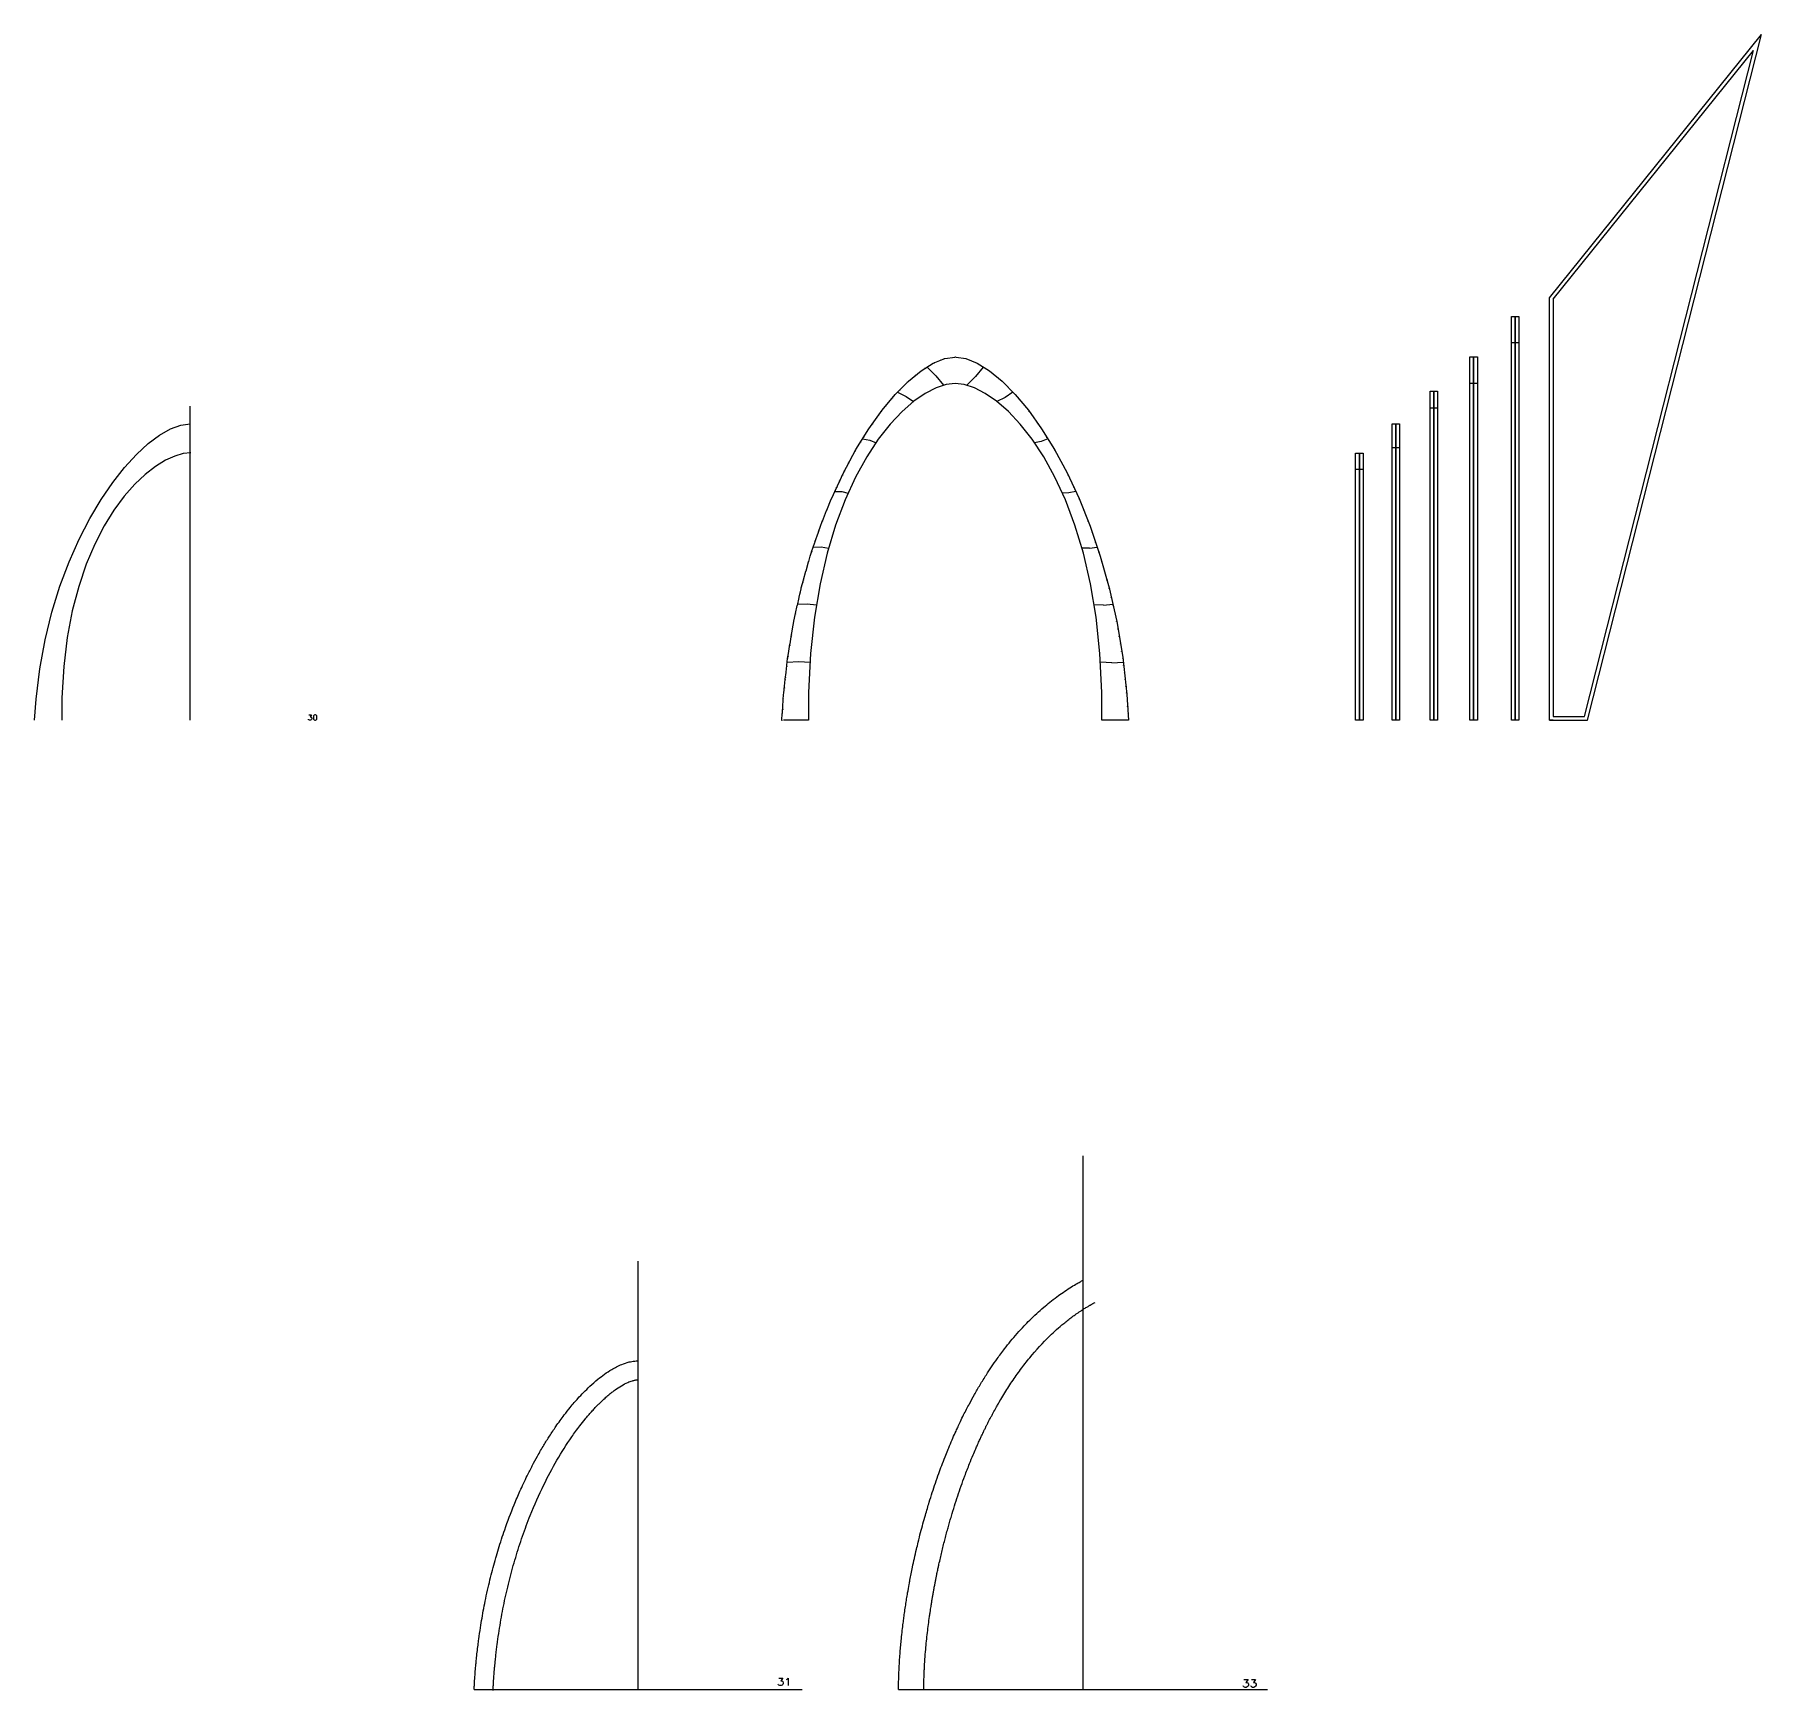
# Model space of a CAD drawing. Header units: inches. Extents: x -241 to 12541, y -1696 to 1281.
# Drawn here: x 9806 to 12541, y -1342 to 1281 of the extents above; entities that cross this region are included whole.
import ezdxf

# ---------------------------------------------------------------- set-up
doc = ezdxf.new("R2010")
doc.units = ezdxf.units.IN
doc.header["$MEASUREMENT"] = 0
doc.layers.add('Annotation', color=7, linetype='Continuous', lineweight=9)
doc.layers.add('OLD1', color=1, linetype='Continuous')

# ---------------------------------------------------------------- blocks, each defined once
blk = doc.blocks.new('*U510')
at = {"layer": 'OLD1'}
blk.add_circle((0, 0), 0.25, dxfattribs=at)
blk = doc.blocks.new('*U511')
at = {"layer": 'OLD1', "color": 0, "linetype": 'ByBlock', "lineweight": -2, "transparency": 16777216}
for p, rotation in [((11246.9, 767.4), 21.95504663192067), ((11264.1, 770.1), 351.5657479420202), ((11201.9, 741.7), 39.35129058286116), ((11215.9, 751.9), 31.8652647893449), ((11230.8, 760.9), 21.95504663192067), ((11176.4, 718.1), 45.27214597749074), ((11188.6, 730.5), 45.27214597749074), ((11153.5, 692), 50.17727909822339), ((11164.6, 705.4), 50.17727909822339), ((11132.7, 664.1), 54.41337195461648), ((11142.9, 678.2), 54.41337195461648), ((11113.9, 634.9), 58.20377019192635), ((11123.1, 649.7), 58.20377019192635), ((11096.7, 604.7), 61.69684965630166), ((11105, 620), 61.69684965630166), ((11088.5, 589.4), 61.69684965630166), ((11073.6, 557.9), 65.02565774318134), ((11081, 573.7), 65.02565774318134), ((11060.2, 526.5), 68.1679722226754), ((11066.6, 542.3), 68.1679722226754), ((11047.8, 494.3), 71.26951671173161), ((11053.7, 510.3), 68.1679722226754), ((11042.3, 478.1), 71.26951671173161), ((11031.9, 445.7), 357.7396862626331), ((11036.8, 461.9), 71.26951671173161), ((11022.7, 412.9), 74.3368574044972), ((11027.3, 429.3), 74.3368574044972), ((11018.5, 396.3), 77.39782244188093), ((11011.1, 363.2), 77.39782244188093), ((11014.7, 379.6), 77.39782244188093), ((11004.7, 329.6), 80.47258217527566), ((11007.6, 346.4), 80.47258217527566), ((11002, 313), 80.47258217527566), ((10997.2, 279.4), 83.5751779600935), ((10999.1, 296.1), 80.47258217527566), ((10995.2, 262.4), 83.5751779600935), ((10991.8, 228.7), 86.25210815353887), ((10993.4, 245.7), 83.5751779600935), ((10989.5, 194.8), 86.25210815353887), ((10990.7, 211.9), 86.25210815353887)]:
    blk.add_blockref('*U510', p, dxfattribs=dict(at, rotation=rotation))

msp = doc.modelspace()

# ---------------------------------------------------------------- linework, layer by layer
for p, q in [((12205.27731, 864.04796), (12540.99102, 1280.94286)), ((12265.27731, 194.83764), (12540.99102, 1280.94286)), ((12211.27731, 861.93247), (12528.4044, 1255.74618)), ((12260.61013, 200.83764), (12528.4044, 1255.74618)), ((12156.98079, 792.36005), (12144.98079, 792.36005)), ((11219.68514, 754.29075), (11233.51969, 740.38091)), ((11233.51969, 740.38091), (11245.69857, 725.3253)), ((11296.17814, 739.04629), (11282.51318, 725.3253)), ((11308.52662, 754.29075), (11296.17814, 739.04629)), ((11355.42517, 714.50526), (11342.98794, 706.03852)), ((12091.16829, 728.40679), (12079.16829, 728.40679)), ((10052.52522, 194.83764), (10052.52522, 692.41001)), ((11342.98794, 706.03852), (11330.08665, 699.60398)), ((12016.04329, 689.83764), (12028.04329, 689.83764)), ((11400.14464, 636.38637), (11389.47065, 634.4295)), ((11410.86495, 640.42252), (11400.14464, 636.38637)), ((11967.98079, 626.45751), (11955.98079, 626.45751)), ((11910.2308, 591.83763), (11898.2308, 591.83763)), ((11444.07768, 554.93688), (11433.63481, 554.61751)), ((11454.89834, 557.31252), (11444.07768, 554.93688)), ((11476.58459, 467.28281), (11464.58346, 467.57974)), ((11476.58459, 467.28281), (11488.982, 469.01211)), ((11498.68037, 376.94678), (11483.88175, 377.52966)), ((11498.68037, 376.94678), (11513.7559, 378.37547)), ((11512.00787, 285.83412), (11493.95603, 286.84034)), ((11512.00787, 285.83412), (11530.22304, 286.83138)), ((12205.27731, 194.83764), (12265.27731, 194.83764)), ((12211.27731, 200.83764), (12260.61013, 200.83764)), ((11466.55205, -1340.6088), (11466.55205, -495.0294)), ((10761.91854, -1340.6088), (10761.91854, -662.06296)), ((10502.15055, -1340.6088), (11021.68653, -1340.6088)), ((11174.36103, -1340.6088), (11758.74308, -1340.6088))]:
    msp.add_line(p, q)
for points in [[(12211.27731, 194.83764), (12205.27731, 194.83764), (12205.27731, 864.04796)], [(12211.27731, 861.93247), (12211.27731, 200.83764)], [(11265.59163, 769.84039), (11280.75818, 767.59152), (11298.88117, 760.2857), (11318.16939, 748.2958), (11338.31744, 731.7744), (11359.0199, 710.87406), (11379.97137, 685.74735), (11400.86645, 656.54685), (11421.39972, 623.42512), (11441.26578, 586.53473), (11460.15923, 546.02825), (11477.77465, 502.05825), (11493.80664, 454.7773), (11507.9498, 404.33797), (11519.89871, 350.89282), (11529.34797, 294.59444), (11535.99218, 235.59537), (11538.66246, 194.83764), (11496.52502, 194.83764), (11496.3219, 238.64231), (11493.27883, 300.55065), (11487.15514, 357.96225), (11478.28325, 410.94646), (11466.99555, 459.57264), (11453.62445, 503.91014), (11438.50236, 544.02834), (11421.96168, 579.99658), (11404.33481, 611.88422), (11385.95416, 639.76062), (11367.15214, 663.69514), (11348.26115, 683.75714), (11329.6136, 700.01597), (11311.54188, 712.54099), (11294.37841, 721.40157), (11278.45559, 726.66705), (11264.10583, 728.40679), (11249.75604, 726.66705), (11233.83314, 721.40157), (11216.66953, 712.54099), (11198.59763, 700.01597), (11179.94985, 683.75714), (11161.0586, 663.69514), (11142.2563, 639.76062), (11123.87536, 611.88422), (11106.2482, 579.99658), (11089.70722, 544.02834), (11074.58485, 503.91014), (11061.2135, 459.57264), (11049.92557, 410.94646), (11041.05349, 357.96225), (11034.92966, 300.55065), (11031.88651, 238.64231), (11031.68337, 194.83764), (10992.33769, 194.83764)], [(11172.78658, 714.50526), (11186.23106, 707.75128), (11198.1251, 699.60398)], [(9805.89427, 194.83764), (9808.29568, 228.08895), (9814.26362, 276.22204), (9822.75133, 322.15183), (9833.48448, 365.75387), (9846.18871, 406.90367), (9860.58968, 445.47677), (9876.41305, 481.3487), (9893.38445, 514.395), (9911.22955, 544.49118), (9929.67401, 571.51279), (9948.44346, 595.33535), (9967.26358, 615.83439), (9985.86, 632.88545), (10003.95839, 646.36405), (10021.28439, 656.14572), (10037.56367, 662.10601), (10052.52187, 664.12043), (10052.52522, 664.11998)], [(11117.3468, 640.42252), (11128.60381, 638.30234), (11138.7411, 634.4295)], [(10053.27707, 618.49256), (10041.05465, 617.17324), (10027.8306, 613.27966), (10013.20627, 606.55761), (9997.56757, 596.90732), (9981.27049, 584.25646), (9964.6504, 568.54316), (9948.02969, 549.70898), (9931.72275, 527.6962), (9916.03917, 502.44672), (9901.28573, 473.90172), (9887.76775, 442.00165), (9875.78986, 406.68647), (9865.65663, 367.89586), (9857.67275, 325.56955), (9852.14323, 279.64751), (9849.3708, 230.02488), (9849.16611, 194.79116)], [(11073.31341, 557.31252), (11084.38459, 556.91351), (11094.57694, 554.61751)], [(11039.22975, 469.01211), (11051.74435, 469.2789), (11063.62829, 467.57974)], [(11014.45585, 378.37527), (11029.58806, 378.9488), (11044.33, 377.52966)], [(10997.98871, 286.83138), (11016.20338, 287.83764), (11034.25572, 286.84034)], [(10984.86104, -1322.51216), (10991.05485, -1322.51216), (10987.67641, -1327.01675), (10989.36563, -1327.01675), (10990.49178, -1327.57982), (10991.05485, -1328.14289), (10991.61792, -1329.83211), (10991.61792, -1330.95826), (10991.05485, -1332.64748), (10989.9287, -1333.77363), (10988.23948, -1334.3367), (10986.55026, -1334.3367), (10984.86104, -1333.77363), (10984.29797, -1333.21056), (10983.73489, -1332.08441)], [(10996.68559, -1324.76445), (10997.81173, -1324.20138), (10999.50095, -1322.51216), (10999.50095, -1334.3367)], [(11721.25632, -1324.58408), (11727.85767, -1324.58408), (11724.25694, -1329.38506), (11726.0573, -1329.38506), (11727.25755, -1329.98519), (11727.85767, -1330.58531), (11728.45779, -1332.38568), (11728.45779, -1333.58592), (11727.85767, -1335.38629), (11726.65743, -1336.58653), (11724.85706, -1337.18666), (11723.05669, -1337.18666), (11721.25632, -1336.58653), (11720.6562, -1335.98641), (11720.05608, -1334.78617)], [(11733.25877, -1324.58408), (11739.86012, -1324.58408), (11736.25939, -1329.38506), (11738.05975, -1329.38506), (11739.26, -1329.98519), (11739.86012, -1330.58531), (11740.46024, -1332.38568), (11740.46024, -1333.58592), (11739.86012, -1335.38629), (11738.65988, -1336.58653), (11736.85951, -1337.18666), (11735.05914, -1337.18666), (11733.25877, -1336.58653), (11732.65865, -1335.98641), (11732.05853, -1334.78617)]]:
    msp.add_lwpolyline(points)
for points in [[(12150.98079, 194.83764), (12144.98079, 194.83764), (12144.98079, 834.36005), (12150.98079, 834.36005)], [(12156.98079, 194.83764), (12150.98079, 194.83764), (12150.98079, 834.36005), (12156.98079, 834.36005)], [(12085.16829, 194.83764), (12079.16829, 194.83764), (12079.16829, 770.20965), (12085.16829, 770.20965)], [(12091.16829, 194.83764), (12085.16829, 194.83764), (12085.16829, 770.20965), (12091.16829, 770.20965)], [(12022.04329, 194.83764), (12016.04329, 194.83764), (12016.04329, 715.83764), (12022.04329, 715.83764)], [(12028.04329, 194.83764), (12022.04329, 194.83764), (12022.04329, 715.83764), (12028.04329, 715.83764)], [(11961.98079, 194.83764), (11955.98079, 194.83764), (11955.98079, 664.12043), (11961.98079, 664.12043)], [(11967.98079, 194.83764), (11961.98079, 194.83764), (11961.98079, 664.12043), (11967.98079, 664.12043)], [(11904.23079, 194.83764), (11898.23079, 194.83764), (11898.23079, 617.83764), (11904.23079, 617.83764)], [(11910.23079, 194.83764), (11904.23079, 194.83764), (11904.23079, 617.83764), (11910.23079, 617.83764)]]:
    msp.add_lwpolyline(points, close=True)
msp.add_lwpolyline([(10989.5493, 194.83764), (10990.23778, 205.34784, 1), (10990.27047, 205.84677), (10990.94116, 216.08541, 1), (10990.97385, 216.58434), (10991.64527, 226.83407, 1), (10991.67795, 227.333), (10992.21919, 235.59537), (10992.44621, 237.61144, 1), (10992.50216, 238.1083), (10993.65871, 248.37893, 1), (10993.71466, 248.87579), (10994.87927, 259.21808, 1), (10994.93522, 259.71494), (10996.11179, 270.16347, 1), (10996.16774, 270.66033), (10997.36032, 281.251, 1), (10997.41627, 281.74786), (10998.62911, 292.51844, 1), (10998.68506, 293.0153), (10998.86288, 294.59444), (11000.40808, 303.80115, 1), (11000.49084, 304.29425), (11002.32999, 315.25234, 1), (11002.41275, 315.74545), (11004.29344, 326.95105, 1), (11004.3762, 327.44415), (11006.30606, 338.94274, 1), (11006.38882, 339.43585), (11008.3117, 350.89282), (11008.39394, 351.26071, 1), (11008.50303, 351.74866), (11011.14777, 363.57842, 1), (11011.25686, 364.06637), (11013.98659, 376.27632, 1), (11014.09568, 376.76428), (11016.92361, 389.41344, 1), (11017.0327, 389.9014), (11019.97358, 403.05576, 1), (11020.08267, 403.54371), (11020.26023, 404.33797), (11023.73514, 416.73095, 1), (11023.87013, 417.21238), (11027.71402, 430.92128, 1), (11027.84901, 431.40271), (11031.87258, 445.75246, 1), (11032.00757, 446.2339), (11034.40309, 454.7773), (11036.50913, 460.98844, 1), (11036.66968, 461.46196), (11041.77638, 476.52266, 1), (11041.93694, 476.99618), (11047.31968, 492.87098, 1), (11047.48024, 493.3445), (11050.43485, 502.05825), (11053.48776, 509.67871, 1), (11053.6737, 510.14285), (11060.38524, 526.89572, 1), (11060.57118, 527.35986), (11067.6984, 545.15034, 1), (11067.88434, 545.61447), (11086.94347, 586.53473), (11106.80951, 623.42512), (11127.34284, 656.54685), (11148.23804, 685.74735), (11169.18971, 710.87406), (11189.89244, 731.7744), (11210.04082, 748.2958), (11229.32945, 760.2857), (11247.45292, 767.59152), (11264.10583, 770.0607), (11264.10588, 770.06069)], format="xyb")
for centre in [(11264.10588, 770.06069), (11199.61193, 739.74425), (11220.05773, 754.52236), (11241.69353, 765.26983), (11286.51821, 765.26951), (11308.15396, 754.52157), (11328.59967, 739.74297), (11180.55627, 722.34911), (11347.65521, 722.34737), (11146.74859, 683.66589), (11162.94865, 703.38935), (11365.26268, 703.38721), (11381.46257, 683.66343), (11132.03937, 663.11013), (11396.17169, 663.10769), (11118.64576, 642.51784), (11409.56513, 642.5152), (11095.3746, 602.19098), (11106.32413, 622.52378), (11421.8866, 622.521), (11432.83606, 602.18834), (11085.22728, 582.8553), (11442.98323, 582.85262), (11076.22982, 563.56516), (11451.98065, 563.56265), (11460.41897, 545.3799), (11467.73213, 527.12548), (11474.6296, 509.90865), (11480.81029, 493.10567), (11486.3536, 476.75753), (11491.62088, 461.22348), (11496.27016, 445.99155), (11500.42877, 431.16053), (11504.40769, 416.97035), (11508.1822, 403.29851), (11511.23222, 389.65634), (11514.1693, 376.51935), (11517.00819, 363.82156), (11519.76208, 351.50396), (11521.86317, 339.18866), (11523.87587, 327.19706), (11525.83939, 315.49844), (11527.76138, 304.04732), (11529.55382, 292.76655), (11530.8227, 281.49919), (11532.07132, 270.41171), (11533.30394, 259.46637), (11534.52459, 248.62726), (11535.73717, 237.85981), (11536.54984, 227.0835), (11537.25405, 216.33486), (11537.95763, 205.5973)]:
    msp.add_circle(centre, 0.25)
msp.add_spline([(11174.36103, -1340.6088), (11174.49785, -1327.40061), (11174.69759, -1319.8601), (11175.24358, -1306.63457), (11176.03049, -1293.06556), (11176.87821, -1281.43113), (11177.76412, -1271.02375), (11178.79646, -1260.29682), (11180.23259, -1247.06353), (11181.63992, -1235.4146), (11182.7798, -1226.68259), (11184.11493, -1217.09429), (11185.64468, -1206.79122), (11187.1516, -1197.12566), (11188.7389, -1187.46445), (11191.1314, -1174.05443), (11192.35736, -1167.55543), (11196.42577, -1146.84818), (11199.42312, -1133.01087), (11202.72879, -1118.55058), (11205.42118, -1107.17805), (11209.24976, -1091.8345), (11212.95733, -1078.02654), (11216.83548, -1064.21273), (11219.92342, -1053.64966), (11222.84096, -1044.02007), (11227.70887, -1028.6412), (11232.72985, -1013.59098), (11237.99357, -998.60497), (11242.62349, -986.02827), (11248.01449, -972.03407), (11252.29798, -961.37562), (11255.10844, -954.58776), (11260.37698, -942.28049), (11265.31094, -931.21438), (11268.50251, -924.28117), (11272.31585, -916.2141), (11277.32592, -905.67924), (11286.59863, -887.95236), (11294.47093, -873.56903), (11303.45055, -858.09488), (11313.47008, -841.90899), (11321.49639, -829.7028), (11330.45505, -816.8233), (11342.37481, -800.8157), (11351.84968, -788.94979), (11362.25048, -776.73956), (11373.40832, -764.53148), (11381.98718, -755.73676), (11393.10724, -745.06067), (11404.15852, -735.21595), (11413.80897, -727.21105), (11425.09895, -718.51375), (11434.86418, -711.54521), (11445.77305, -704.30062), (11455.33484, -698.50274), (11461.93235, -694.73227), (11466.55202, -692.21149)], degree=3)
for points, knots in [([(11214.36036, -1340.83968), (11214.38113, -1337.24214), (11214.40175, -1333.76706), (11214.46436, -1329.58164), (11214.47858, -1328.75797), (11214.51154, -1327.11689), (11214.53038, -1326.2918), (11214.58462, -1324.14496), (11214.62325, -1322.81631), (11214.73655, -1319.28465), (11214.8176, -1317.08506), (11214.99965, -1312.68509), (11215.10075, -1310.48209), (11215.47051, -1303.11401), (11215.78167, -1297.94758), (11216.50307, -1287.60201), (11216.91326, -1282.42174), (11217.75945, -1272.78581), (11218.18282, -1268.33511), (11219.09268, -1259.44026), (11219.57971, -1254.99086), (11220.58767, -1246.32161), (11221.10553, -1242.10181), (11222.19329, -1233.66419), (11222.76311, -1229.44546), (11223.63759, -1223.26159), (11223.92277, -1221.28831), (11224.50703, -1217.32203), (11224.80556, -1215.33186), (11225.51936, -1210.63937), (11225.93646, -1207.94628), (11226.6661, -1203.33018), (11226.97514, -1201.40176), (11227.59914, -1197.58006), (11227.91437, -1195.68555), (11228.55694, -1191.91639), (11228.88652, -1190.02775), (11229.58412, -1186.11182), (11229.95323, -1184.08394), (11230.53203, -1180.96257), (11230.73673, -1179.86991), (11231.15342, -1177.65972), (11231.36494, -1176.5446), (11231.7604, -1174.46365), (11231.94255, -1173.50619), (11232.30542, -1171.60327), (11232.4866, -1170.65542), (11233.03012, -1167.82289), (11233.39245, -1165.94922), (11234.10932, -1162.29099), (11234.46376, -1160.50548), (11235.06696, -1157.52025), (11235.31392, -1156.31282), (11236.06114, -1152.71133), (11236.57684, -1150.29499), (11237.51831, -1145.97122), (11237.93786, -1144.07317), (11239.07901, -1138.96382), (11239.80799, -1135.75362), (11241.28749, -1129.32447), (11242.03933, -1126.09644), (11243.55091, -1119.69149), (11244.31345, -1116.50557), (11245.85529, -1110.19241), (11246.63488, -1107.06524), (11247.79071, -1102.55731), (11248.155, -1101.15513), (11249.33601, -1096.66642), (11250.17505, -1093.55846), (11251.40939, -1089.05229), (11251.78761, -1087.67949), (11252.54495, -1084.94528), (11252.92495, -1083.58108), (11254.06963, -1079.49741), (11254.83854, -1076.78855), (11256.3946, -1071.38821), (11257.18263, -1068.69308), (11259.57776, -1060.62346), (11261.21788, -1055.25846), (11264.5852, -1044.56117), (11266.31233, -1039.22947), (11271.62659, -1023.2905), (11275.347, -1012.73809), (11281.68214, -995.76266), (11284.18196, -989.29011), (11288.61369, -978.21363), (11290.50971, -973.58968), (11293.81718, -965.72451), (11295.21139, -962.46768), (11297.5574, -957.08655), (11298.49871, -954.95317), (11300.02565, -951.53151), (11300.60434, -950.2435), (11301.66649, -947.89484), (11302.14902, -946.83325), (11303.10846, -944.73558), (11303.5868, -943.69648), (11304.47367, -941.78565), (11304.87901, -940.91897), (11305.71795, -939.13687), (11306.14889, -938.22662), (11306.95067, -936.53556), (11307.31818, -935.76133), (11307.92002, -934.49121), (11308.15069, -934.00391), (11308.5834, -933.08779), (11308.78335, -932.66357), (11309.17648, -931.8285), (11309.37069, -931.4155), (11309.9467, -930.1903), (11310.32193, -929.39193), (11311.42472, -927.05388), (11312.12958, -925.57132), (11313.1033, -923.568), (11313.38883, -922.98655), (11313.97573, -921.80422), (11314.27451, -921.20842), (11315.18621, -919.40686), (11315.81453, -918.18692), (11317.75555, -914.46775), (11319.12459, -911.90935), (11320.96619, -908.49255), (11321.38678, -907.71371), (11322.61916, -905.43241), (11323.41899, -903.95292), (11325.8001, -899.56556), (11327.36308, -896.70889), (11329.40027, -893.05941), (11329.88422, -892.19809), (11330.86089, -890.47127), (11331.35226, -889.60812), (11332.83521, -887.01935), (11333.83566, -885.29444), (11336.87053, -880.12196), (11338.94111, -876.67015), (11343.12629, -869.84101), (11345.2459, -866.4572), (11349.54508, -859.75291), (11351.72784, -856.4273), (11358.37686, -846.53458), (11362.94269, -840.05281), (11372.34056, -827.35908), (11377.17271, -821.148), (11392.16054, -802.87561), (11402.73415, -791.28226), (11417.42818, -777.03465), (11421.03156, -773.67586), (11428.34991, -767.13045), (11432.06376, -763.9453), (11437.93832, -759.12291), (11440.05669, -757.42577), (11444.41205, -754.02417), (11446.65165, -752.32191), (11451.15867, -748.99455), (11453.46267, -747.34243), (11457.0825, -744.80994), (11458.37076, -743.91992), (11460.9058, -742.19255), (11462.16023, -741.35033), (11464.28422, -739.94991), (11465.15985, -739.38019), (11466.86046, -738.29013), (11467.6821, -737.77132), (11469.36646, -736.72325), (11470.22325, -736.19759), (11471.89954, -735.18175), (11472.71696, -734.69188), (11474.10661, -733.86698), (11474.67244, -733.53322), (11475.7077, -732.92596), (11476.17332, -732.65402), (11477.09289, -732.11961), (11477.54896, -731.85592), (11478.9062, -731.07579), (11479.79641, -730.57031), (11481.06276, -729.86213), (11481.44587, -729.64942), (11482.24001, -729.21152), (11482.64861, -728.98762), (11483.86818, -728.32227), (11484.70903, -727.86715), (11485.5897, -727.39056)], [0, 0, 0, 0, 10.7923960332, 10.7923960332, 13.4754024877, 13.4754024877, 16.1584089422, 16.1584089422, 20.4183074522, 20.4183074522, 27.3851607053, 27.3851607053, 34.3520139584, 34.3520139584, 50.6609358064, 50.6609358064, 66.9698576545, 66.9698576545, 80.9494420874, 80.9494420874, 94.9290265202, 94.9290265202, 108.1795252825, 108.1795252825, 121.4300240449, 121.4300240449, 127.6555454782, 127.6555454782, 133.8810669114, 133.8810669114, 142.2816608464, 142.2816608464, 148.3305122852, 148.3305122852, 154.3793637239, 154.3793637239, 160.4282151627, 160.4282151627, 166.8939238097, 166.8939238097, 170.3571317196, 170.3571317196, 173.8203396295, 173.8203396295, 176.761417801, 176.761417801, 179.7024959725, 179.7024959725, 185.5846523155, 185.5846523155, 191.2803192285, 191.2803192285, 195.1854244919, 195.1854244919, 202.9956350188, 202.9956350188, 209.0407577904, 209.0407577904, 219.1672912598, 219.1672912598, 229.2938247292, 229.2938247292, 239.4203581985, 239.4203581985, 249.5468916679, 249.5468916679, 254.1646262588, 254.1646262588, 264.2255523618, 264.2255523618, 268.5971420056, 268.5971420056, 272.9687316494, 272.9687316494, 281.7119109369, 281.7119109369, 290.4550902244, 290.4550902244, 307.9414487995, 307.9414487995, 325.4278073745, 325.4278073745, 360.4005245246, 360.4005245246, 382.1569142966, 382.1569142966, 397.8365510263, 397.8365510263, 408.9863844068, 408.9863844068, 416.3296086062, 416.3296086062, 420.7646529735, 420.7646529735, 424.4190308037, 424.4190308037, 428.0734086339, 428.0734086339, 431.2049440209, 431.2049440209, 434.3364794079, 434.3364794079, 436.8983558035, 436.8983558035, 438.4659907259, 438.4659907259, 439.814149331, 439.814149331, 441.1623079361, 441.1623079361, 443.8586251462, 443.8586251462, 449.2512595665, 449.2512595665, 451.5602438561, 451.5602438561, 453.8692281456, 453.8692281456, 458.4871967247, 458.4871967247, 467.7231338829, 467.7231338829, 470.4147356433, 470.4147356433, 475.5373472551, 475.5373472551, 485.7825704785, 485.7825704785, 488.9813418551, 488.9813418551, 492.1801132316, 492.1801132316, 498.5776559847, 498.5776559847, 511.372741491, 511.372741491, 524.1678269972, 524.1678269972, 536.9629125034, 536.9629125034, 562.5530835158, 562.5530835158, 588.1432545282, 588.1432545282, 639.6841258208, 639.6841258208, 656.0640864837, 656.0640864837, 672.4440471466, 672.4440471466, 681.5441249647, 681.5441249647, 691.068002742, 691.068002742, 700.5918805194, 700.5918805194, 705.7329344025, 705.7329344025, 710.8739882855, 710.8739882855, 714.5236835834, 714.5236835834, 718.0104308778, 718.0104308778, 721.4971781723, 721.4971781723, 724.7208370302, 724.7208370302, 726.8997366965, 726.8997366965, 728.6707236637, 728.6707236637, 730.4417106309, 730.4417106309, 733.9836845653, 733.9836845653, 735.5615222589, 735.5615222589, 737.1393599524, 737.1393599524, 740.1433534622, 740.1433534622, 740.1433534622, 740.1433534622]), ([(10502.15055, -1340.6088), (10502.26187, -1338.43656), (10502.54903, -1332.83324), (10503.10027, -1323.0945), (10503.88819, -1311.96181), (10504.88676, -1301.59254), (10505.84255, -1291.5921), (10506.92297, -1281.48047), (10508.18231, -1270.86483), (10509.856, -1257.9664), (10511.92318, -1243.70954), (10515.42154, -1222.31285), (10519.44929, -1201.06275), (10524.14693, -1179.52975), (10528.05091, -1163.15903), (10532.07798, -1147.54454), (10536.24299, -1132.53234), (10542.21296, -1112.42846), (10551.46103, -1084.15748), (10562.95993, -1053.74431), (10575.10394, -1025.32272), (10584.74338, -1004.72269), (10594.1507, -986.19469), (10602.87312, -970.07347), (10611.9621, -954.38385), (10621.70412, -938.70702), (10632.40351, -922.64766), (10643.35424, -907.53609), (10653.20073, -895.05659), (10660.48707, -886.38455), (10667.43187, -878.50528), (10675.60367, -869.78606), (10685.98966, -859.56321), (10700.48422, -846.8366), (10717.12186, -834.82757), (10734.09669, -826.05708), (10746.48674, -821.85692), (10755.08213, -820.28032), (10759.88214, -819.99289), (10761.70473, -819.97788), (10761.91854, -819.97745)], [0, 0, 0, 0, 10.2986353062, 26.5654588181, 46.1848181507, 63.1362234411, 75.8872053502, 93.7510252482, 111.2838771723, 126.5016119206, 155.3338494904, 179.4881862154, 229.1530694591, 257.7164227252, 283.8351300627, 308.8341215086, 334.0633662827, 357.5956647116, 408.1262823034, 474.86824843, 511.4634107526, 554.4487095936, 582.5272510947, 609.8400949652, 641.2261204094, 668.3641065992, 697.2190731582, 732.5783365646, 756.6927254443, 772.4693874751, 786.2029685489, 806.4181301915, 829.0386789081, 855.1742112214, 897.7075862386, 925.819737446, 945.3143382625, 959.4339002013, 967.0462353001, 968.057898271, 968.057898271, 968.057898271, 968.057898271]), ([(10532.11123, -1342.14422), (10532.22698, -1339.88554), (10532.34159, -1337.64984), (10532.57848, -1333.22105), (10532.7011, -1331.02047), (10533.02944, -1325.48098), (10533.24423, -1322.16117), (10533.57643, -1317.66486), (10533.67061, -1316.44799), (10533.8427, -1314.33495), (10533.91853, -1313.43887), (10534.15201, -1310.77091), (10534.31825, -1308.97849), (10534.57787, -1306.23884), (10534.66621, -1305.31615), (10534.83048, -1303.60284), (10534.90604, -1302.8144), (10535.05589, -1301.25271), (10535.13055, -1300.47612), (10535.32459, -1298.47072), (10535.44406, -1297.24854), (10535.71149, -1294.56954), (10535.86142, -1293.10643), (10536.16947, -1290.17387), (10536.32732, -1288.70694), (10536.81193, -1284.30418), (10537.14948, -1281.36696), (10537.85204, -1275.50048), (10538.21731, -1272.56966), (10539.35562, -1263.78465), (10540.17138, -1257.93763), (10541.91798, -1246.26034), (10542.84865, -1240.43088), (10545.81305, -1222.97225), (10548.01824, -1211.37675), (10552.8955, -1188.29716), (10555.56752, -1176.80843), (10561.38158, -1153.96638), (10564.52369, -1142.61427), (10571.29053, -1120.06274), (10574.91293, -1108.86457), (10582.64586, -1086.6617), (10586.75677, -1075.65615), (10597.68782, -1048.3613), (10604.82426, -1032.21331), (10619.03261, -1003.17759), (10625.92819, -990.18317), (10640.60541, -964.83486), (10648.38683, -952.47878), (10660.7624, -934.63182), (10664.99551, -928.81025), (10672.10905, -919.52491), (10674.91167, -915.98546), (10679.50196, -910.39455), (10681.25956, -908.30043), (10684.65301, -904.34771), (10686.28166, -902.48906), (10689.56277, -898.82795), (10691.21842, -897.02222), (10694.24241, -893.80057), (10695.60309, -892.37806), (10698.3469, -889.56425), (10699.72519, -888.17798), (10703.88135, -884.08587), (10706.67907, -881.44838), (10711.42697, -877.19315), (10713.35544, -875.52364), (10716.95603, -872.52174), (10718.62311, -871.17603), (10721.9632, -868.5751), (10723.63883, -867.31788), (10728.6819, -863.68784), (10732.06742, -861.45588), (10738.87309, -857.42583), (10742.2065, -855.68174), (10746.68785, -853.70453), (10747.91855, -853.20127), (10750.38844, -852.27547), (10751.62656, -851.8588), (10753.61118, -851.27062), (10754.38224, -851.06355), (10755.88062, -850.70348), (10756.60263, -850.55182), (10758.04289, -850.29339), (10758.7555, -850.19156), (10759.89402, -850.07005), (10760.34825, -850.03392), (10761.08499, -849.99501), (10761.37204, -849.98508), (10761.76454, -849.97861), (10761.87317, -849.9776), (10761.97914, -849.97739)], [0, 0, 0, 0, 10.708456311, 10.708456311, 21.416912622, 21.416912622, 37.8369377835, 37.8369377835, 43.9715138175, 43.9715138175, 48.5433669631, 48.5433669631, 57.4070619775, 57.4070619775, 61.8479343162, 61.8479343162, 65.5797894152, 65.5797894152, 69.3116445143, 69.3116445143, 75.269870277, 75.269870277, 82.4907842799, 82.4907842799, 89.7116982828, 89.7116982828, 104.1535262887, 104.1535262887, 118.5953542946, 118.5953542946, 147.4790103064, 147.4790103064, 176.3626663181, 176.3626663181, 234.1299783417, 234.1299783417, 291.8972903652, 291.8972903652, 349.6646023888, 349.6646023888, 407.4319144123, 407.4319144123, 465.1992264359, 465.1992264359, 552.2026528768, 552.2026528768, 625.0763424664, 625.0763424664, 697.950032056, 697.950032056, 734.2546839834, 734.2546839834, 757.2239861696, 757.2239861696, 771.2083554638, 771.2083554638, 783.9097159841, 783.9097159841, 796.6110765043, 796.6110765043, 806.8288446638, 806.8288446638, 817.0466128233, 817.0466128233, 837.4821491423, 837.4821491423, 851.2495433524, 851.2495433524, 862.938886849, 862.938886849, 874.6282303457, 874.6282303457, 898.0069173389, 898.0069173389, 921.3856043322, 921.3856043322, 930.3253954712, 930.3253954712, 939.8336543334, 939.8336543334, 946.0743922661, 946.0743922661, 952.3151301988, 952.3151301988, 959.087403384, 959.087403384, 963.7855500704, 963.7855500704, 966.8605085926, 966.8605085926, 968.057898271, 968.057898271, 968.057898271, 968.057898271])]:
    msp.add_open_spline(points, degree=3, knots=knots)
at = {"layer": 'Annotation'}
msp.add_lwpolyline([(10240.33509, 203.27728), (10244.75586, 203.27728), (10242.34453, 200.06218), (10243.5502, 200.06218), (10244.35397, 199.66029), (10244.75586, 199.2584), (10245.15775, 198.05274), (10245.15775, 197.24896), (10244.75586, 196.0433), (10243.95209, 195.23952), (10242.74642, 194.83764), (10241.54076, 194.83764), (10240.33509, 195.23952), (10239.93321, 195.64141), (10239.53132, 196.44519)], dxfattribs=at)
msp.add_lwpolyline([(10250.78418, 194.83764), (10251.98985, 195.23952), (10252.79362, 196.44519), (10253.19551, 198.45463), (10253.19551, 199.66029), (10252.79362, 201.66973), (10251.98985, 202.8754), (10250.78418, 203.27728), (10249.98041, 203.27728), (10248.77474, 202.8754), (10247.97097, 201.66973), (10247.56908, 199.66029), (10247.56908, 198.45463), (10247.97097, 196.44519), (10248.77474, 195.23952), (10249.98041, 194.83764)], close=True, dxfattribs=at)

# ---------------------------------------------------------------- block references
at = {"layer": 'OLD1'}
msp.add_blockref('*U511', (0, 0), dxfattribs=at)

doc.saveas('drawing.dxf')
